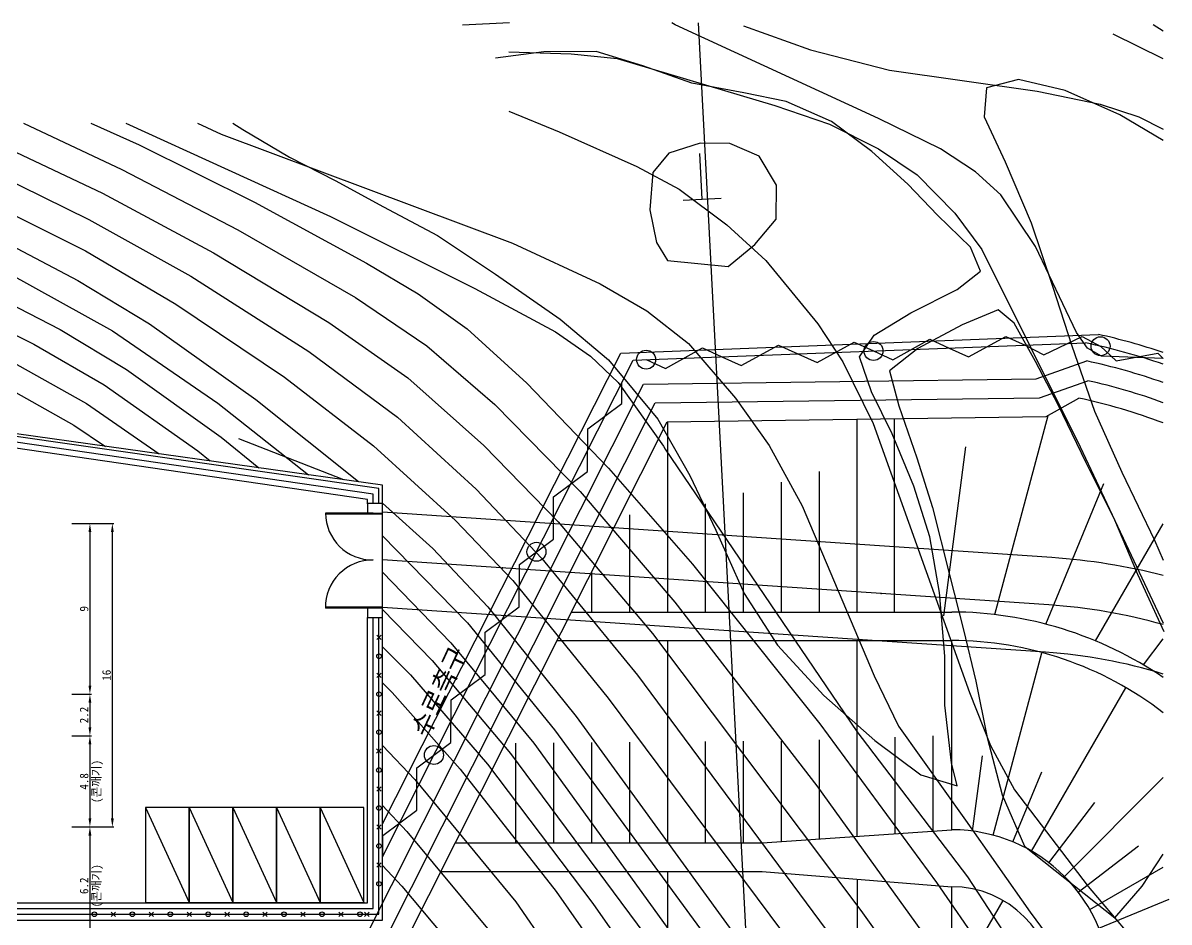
# Model space of a CAD drawing. Extents: x -149224 to -148798, y -3737 to -3590.
# Drawn here: x -148858.3 to -148797.8, y -3670.8 to -3623.4 of the extents above; entities that cross this region are included whole.
import ezdxf

# ---------------------------------------------------------------- set-up
doc = ezdxf.new("R2010")
doc.units = 0
doc.header["$MEASUREMENT"] = 0
doc.layers.get('DEFPOINTS').update_dxf_attribs({"linetype": 'CONTINUOUS'})
doc.layers.add('TZ-BASE', color=253, linetype='CONTINUOUS')
doc.layers.add('TZ-DIMS', color=1, linetype='CONTINUOUS')
doc.styles.get("Standard").update_dxf_attribs({"font": 'GulimChe.ttf'})
doc.dimstyles.new('D150', dxfattribs={"dimscale": 0.15, "dimtxt": 3, "dimasz": 3, "dimexe": 0.5, "dimexo": 0.5, "dimgap": 0.5, "dimtad": 1, "dimdec": 0, "dimzin": 1, "dimdsep": 46, "dimlunit": 6, "dimtxsty": 'Standard', "dimcen": 1, "dimclrd": 1, "dimclre": 1, "dimclrt": 3, "dimadec": 0, "dimazin": 0, "dimtfac": 1, "dimtdec": 0, "dimtix": 1, "dimtmove": 2, "dimatfit": 3, "dimfxl": 0, "dimtvp": 2, "dimlwd": -1, "dimlwe": -1, "dimarcsym": 0})

# ---------------------------------------------------------------- blocks, each defined once
blk = doc.blocks.new('*D19')
at = {"layer": 'DEFPOINTS', "color": 0, "linetype": 'ByBlock'}
for p in [(-148855.749, -3649.822, -302.872), (-148855.749, -3658.822, -302.872), (-148854.724, -3658.822)]:
    blk.add_point(p, dxfattribs=at)
at = {"layer": 'TZ-DIMS', "color": 1, "linetype": 'ByBlock'}
for p, q in [((-148855.674, -3649.822), (-148854.649, -3649.822)), ((-148854.724, -3650.272), (-148854.724, -3658.372)), ((-148855.674, -3658.822), (-148854.649, -3658.822))]:
    blk.add_line(p, q, dxfattribs=at)
for points in [[(-148854.799, -3650.272), (-148854.649, -3650.272), (-148854.724, -3649.822)], [(-148854.799, -3658.372), (-148854.649, -3658.372), (-148854.724, -3658.822)]]:
    blk.add_solid(points, dxfattribs=at)
at = {"layer": 'TZ-DIMS', "color": 3, "linetype": 'ByBlock', "insert": (-148855.029, -3654.322), "char_height": 0.45, "attachment_point": 5, "rotation": 90}
blk.add_mtext('9', dxfattribs=at)
blk = doc.blocks.new('*D20')
at = {"layer": 'DEFPOINTS', "color": 0, "linetype": 'ByBlock'}
for p in [(-148855.749, -3658.822, -302.872), (-148855.749, -3661.022, -302.872), (-148854.724, -3661.022)]:
    blk.add_point(p, dxfattribs=at)
at = {"layer": 'TZ-DIMS', "color": 1, "linetype": 'ByBlock'}
for p, q in [((-148855.674, -3658.822), (-148854.649, -3658.822)), ((-148854.724, -3659.272), (-148854.724, -3660.572)), ((-148855.674, -3661.022), (-148854.649, -3661.022))]:
    blk.add_line(p, q, dxfattribs=at)
for points in [[(-148854.799, -3659.272), (-148854.649, -3659.272), (-148854.724, -3658.822)], [(-148854.799, -3660.572), (-148854.649, -3660.572), (-148854.724, -3661.022)]]:
    blk.add_solid(points, dxfattribs=at)
at = {"layer": 'TZ-DIMS', "color": 3, "linetype": 'ByBlock', "insert": (-148855.03, -3659.922), "char_height": 0.45, "attachment_point": 5, "rotation": 90}
blk.add_mtext('2.2', dxfattribs=at)
blk = doc.blocks.new('*D21')
at = {"layer": 'DEFPOINTS', "color": 0, "linetype": 'ByBlock'}
for p in [(-148855.749, -3661.022, -302.872), (-148855.749, -3665.822, -302.872), (-148854.724, -3665.822)]:
    blk.add_point(p, dxfattribs=at)
at = {"layer": 'TZ-DIMS', "color": 1, "linetype": 'ByBlock'}
for p, q in [((-148855.674, -3661.022), (-148854.649, -3661.022)), ((-148854.724, -3661.472), (-148854.724, -3665.372)), ((-148855.674, -3665.822), (-148854.649, -3665.822))]:
    blk.add_line(p, q, dxfattribs=at)
for points in [[(-148854.799, -3661.472), (-148854.649, -3661.472), (-148854.724, -3661.022)], [(-148854.799, -3665.372), (-148854.649, -3665.372), (-148854.724, -3665.822)]]:
    blk.add_solid(points, dxfattribs=at)
at = {"layer": 'TZ-DIMS', "color": 3, "linetype": 'ByBlock', "insert": (-148855.03, -3663.422), "char_height": 0.45, "attachment_point": 5, "rotation": 90}
blk.add_mtext('4.8', dxfattribs=at)
blk = doc.blocks.new('*D22')
at = {"layer": 'DEFPOINTS', "color": 0, "linetype": 'ByBlock'}
for p in [(-148855.749, -3665.822, -302.872), (-148855.749, -3672.022, -302.872), (-148854.724, -3672.022)]:
    blk.add_point(p, dxfattribs=at)
at = {"layer": 'TZ-DIMS', "color": 1, "linetype": 'ByBlock'}
for p, q in [((-148855.674, -3665.822), (-148854.649, -3665.822)), ((-148854.724, -3666.272), (-148854.724, -3671.572)), ((-148855.674, -3672.022), (-148854.649, -3672.022))]:
    blk.add_line(p, q, dxfattribs=at)
for points in [[(-148854.799, -3666.272), (-148854.649, -3666.272), (-148854.724, -3665.822)], [(-148854.799, -3671.572), (-148854.649, -3671.572), (-148854.724, -3672.022)]]:
    blk.add_solid(points, dxfattribs=at)
at = {"layer": 'TZ-DIMS', "color": 3, "linetype": 'ByBlock', "insert": (-148855.03, -3668.922), "char_height": 0.45, "attachment_point": 5, "rotation": 90}
blk.add_mtext('6.2', dxfattribs=at)
blk = doc.blocks.new('*D18')
at = {"layer": 'DEFPOINTS', "color": 0, "linetype": 'ByBlock'}
for p in [(-148855.749, -3649.822, -302.872), (-148853.54, -3649.822), (-148855.749, -3665.822, -302.872)]:
    blk.add_point(p, dxfattribs=at)
at = {"layer": 'TZ-DIMS', "color": 1, "linetype": 'ByBlock'}
for p, q in [((-148855.674, -3649.822), (-148853.465, -3649.822)), ((-148853.54, -3665.372), (-148853.54, -3650.272)), ((-148855.674, -3665.822), (-148853.465, -3665.822))]:
    blk.add_line(p, q, dxfattribs=at)
for points in [[(-148853.615, -3650.272), (-148853.465, -3650.272), (-148853.54, -3649.822)], [(-148853.615, -3665.372), (-148853.465, -3665.372), (-148853.54, -3665.822)]]:
    blk.add_solid(points, dxfattribs=at)
at = {"layer": 'TZ-DIMS', "color": 3, "linetype": 'ByBlock', "insert": (-148853.846, -3657.822), "char_height": 0.45, "attachment_point": 5, "rotation": 90}
blk.add_mtext('16', dxfattribs=at)

msp = doc.modelspace()

# ---------------------------------------------------------------- linework, layer by layer
at = {"layer": 'TZ-BASE'}
for p, q in [((-148832.59, -3623.439, 101.306), (-148835.084, -3623.553, 101.306)), ((-148823.868, -3623.535, 100), (-148824.035, -3623.439, 100)), ((-148813.146, -3628.47, 100), (-148823.868, -3623.535, 100)), ((-148818.563, -3701.439), (-148822.637, -3623.439)), ((-148820.251, -3623.593, 99), (-148816.718, -3624.853, 99)), ((-148798.662, -3623.526, 98), (-148798.122, -3623.86, 98)), ((-148798.122, -3625.332, 94.871), (-148800.763, -3624.038, 94.871)), ((-148830.783, -3624.957, 101.872), (-148833.334, -3625.296, 101.872)), ((-148832.635, -3624.955, 101), (-148829.349, -3625.062, 101)), ((-148828.027, -3624.94, 101.872), (-148830.783, -3624.957, 101.872)), ((-148829.349, -3625.062, 101), (-148826.922, -3625.319, 101)), ((-148825.566, -3625.693, 101.872), (-148828.027, -3624.94, 101.872)), ((-148816.718, -3624.853, 99), (-148812.565, -3625.926, 99)), ((-148826.922, -3625.319, 101), (-148818.61, -3627.793, 101)), ((-148822.975, -3626.619, 101.872), (-148825.566, -3625.693, 101.872)), ((-148812.565, -3625.926, 99), (-148804.777, -3627.035, 99)), ((-148820.246, -3627.13, 101.872), (-148822.975, -3626.619, 101.872)), ((-148807.447, -3626.865, 100.249), (-148807.564, -3628.392, 100.249)), ((-148805.761, -3626.418, 100.249), (-148807.447, -3626.865, 100.249)), ((-148803.298, -3627.002, 100.249), (-148805.761, -3626.418, 100.249)), ((-148818.007, -3627.578, 101.872), (-148820.246, -3627.13, 101.872)), ((-148815.625, -3628.632, 101.872), (-148818.007, -3627.578, 101.872)), ((-148804.777, -3627.035, 99), (-148801.443, -3627.717, 99)), ((-148800.41, -3628.289, 100.249), (-148803.298, -3627.002, 100.249)), ((-148832.635, -3628.096, 102), (-148829.986, -3629.175, 102)), ((-148818.61, -3627.793, 101), (-148815.717, -3628.771, 101)), ((-148801.443, -3627.717, 99), (-148799.414, -3628.39, 99)), ((-148865.152, -3628.716, 108), (-148854.774, -3633.798, 108)), ((-148861.883, -3628.716, 107), (-148854.069, -3632.409, 107)), ((-148858.227, -3628.716, 106), (-148853.047, -3631.171, 106)), ((-148854.675, -3628.716, 105), (-148852.124, -3629.871, 105)), ((-148852.833, -3628.716, 104), (-148842.046, -3633.644, 104)), ((-148849.055, -3628.716, 103), (-148847.802, -3629.296, 103)), ((-148847.191, -3628.716, 101.872), (-148846.657, -3629.064, 101.872)), ((-148815.717, -3628.771, 101), (-148813.137, -3630.079, 101)), ((-148813.498, -3630.211, 101.872), (-148815.625, -3628.632, 101.872)), ((-148809.865, -3630.082, 100), (-148813.146, -3628.47, 100)), ((-148807.564, -3628.392, 100.249), (-148806.466, -3630.767, 100.249)), ((-148798.122, -3629.63, 100.249), (-148800.41, -3628.289, 100.249)), ((-148799.414, -3628.39, 99), (-148798.122, -3629.036, 99)), ((-148847.802, -3629.296, 103), (-148832.448, -3635.045, 103)), ((-148846.657, -3629.064, 101.872), (-148844.206, -3630.515, 101.872)), ((-148829.986, -3629.175, 102), (-148825.877, -3631.011, 102)), ((-148852.124, -3629.871, 105), (-148846.038, -3632.89, 105)), ((-148822.549, -3629.776, 102.457), (-148824.199, -3630.299, 102.457)), ((-148820.984, -3629.799, 102.457), (-148822.549, -3629.776, 102.457)), ((-148819.427, -3630.464, 102.457), (-148820.984, -3629.799, 102.457)), ((-148844.206, -3630.515, 101.872), (-148841.79, -3631.74, 101.872)), ((-148824.199, -3630.299, 102.457), (-148825.045, -3631.325, 102.457)), ((-148822.441, -3632.722, 101.796), (-148822.566, -3630.325, 101.796)), ((-148818.524, -3631.987, 102.457), (-148819.427, -3630.464, 102.457)), ((-148811.598, -3631.938, 101.872), (-148813.498, -3630.211, 101.872)), ((-148813.137, -3630.079, 101), (-148811.097, -3631.45, 101)), ((-148808.028, -3631.285, 100), (-148809.865, -3630.082, 100)), ((-148853.047, -3631.171, 106), (-148846.925, -3634.348, 106)), ((-148825.877, -3631.011, 102), (-148823.65, -3632.196, 102)), ((-148806.466, -3630.767, 100.249), (-148805.098, -3633.976, 100.249)), ((-148841.79, -3631.74, 101.872), (-148839.244, -3633.136, 101.872)), ((-148825.045, -3631.325, 102.457), (-148825.206, -3633.285, 102.457)), ((-148811.097, -3631.45, 101), (-148809.112, -3633.475, 101)), ((-148806.683, -3632.495, 100), (-148808.028, -3631.285, 100)), ((-148854.069, -3632.409, 107), (-148848.2, -3635.556, 107)), ((-148823.65, -3632.196, 102), (-148821.14, -3634.076, 102)), ((-148818.532, -3633.78, 102.457), (-148818.524, -3631.987, 102.457)), ((-148810.036, -3633.564, 101.872), (-148811.598, -3631.938, 101.872)), ((-148846.038, -3632.89, 105), (-148840.132, -3636.101, 105)), ((-148823.44, -3632.774, 101.796), (-148821.443, -3632.67, 101.796)), ((-148804.866, -3635.221, 100), (-148806.683, -3632.495, 100)), ((-148859.668, -3633.106, 109), (-148854.962, -3635.455, 109)), ((-148839.244, -3633.136, 101.872), (-148836.397, -3634.649, 101.872)), ((-148825.206, -3633.285, 102.457), (-148824.853, -3635.007, 102.457)), ((-148808.287, -3635.25, 101.872), (-148810.036, -3633.564, 101.872)), ((-148809.112, -3633.475, 101), (-148807.685, -3635.387, 101)), ((-148854.774, -3633.798, 108), (-148849.404, -3636.785, 108)), ((-148842.046, -3633.644, 104), (-148834.433, -3637.441, 104)), ((-148821.14, -3634.076, 102), (-148819.087, -3635.955, 102)), ((-148819.665, -3635.122, 102.457), (-148818.532, -3633.78, 102.457)), ((-148805.098, -3633.976, 100.249), (-148803.959, -3637.314, 100.249)), ((-148846.925, -3634.348, 106), (-148840.719, -3637.92, 106)), ((-148836.397, -3634.649, 101.872), (-148833.332, -3636.675, 101.872)), ((-148859.231, -3634.976, 110), (-148855.355, -3637.01, 110)), ((-148832.448, -3635.045, 103), (-148827.813, -3637.195, 103)), ((-148824.853, -3635.007, 102.457), (-148824.263, -3635.959, 102.457)), ((-148821.059, -3636.271, 102.457), (-148819.665, -3635.122, 102.457)), ((-148807.759, -3636.523, 101.872), (-148808.287, -3635.25, 101.872)), ((-148807.685, -3635.387, 101), (-148802.497, -3645.781, 101)), ((-148802.705, -3639.761, 100), (-148804.866, -3635.221, 100)), ((-148854.962, -3635.455, 109), (-148850.189, -3638.258, 109)), ((-148848.2, -3635.556, 107), (-148842.134, -3639.222, 107)), ((-148824.263, -3635.959, 102.457), (-148821.059, -3636.271, 102.457)), ((-148819.087, -3635.955, 102), (-148816.344, -3639.307, 102)), ((-148859.06, -3636.616, 111), (-148853.533, -3639.675, 111)), ((-148840.132, -3636.101, 105), (-148837.417, -3637.716, 105)), ((-148809, -3637.486, 101.872), (-148807.759, -3636.523, 101.872)), ((-148855.355, -3637.01, 110), (-148851.585, -3639.298, 110)), ((-148849.404, -3636.785, 108), (-148843.185, -3640.751, 108)), ((-148833.332, -3636.675, 101.872), (-148829.933, -3639.047, 101.872)), ((-148827.813, -3637.195, 103), (-148825.365, -3638.617, 103)), ((-148860.695, -3637.341, 112), (-148856.293, -3639.604, 112)), ((-148837.417, -3637.716, 105), (-148834.832, -3639.557, 105)), ((-148834.433, -3637.441, 104), (-148830.167, -3639.722, 104)), ((-148811.434, -3638.714, 101.872), (-148809, -3637.486, 101.872)), ((-148803.959, -3637.314, 100.249), (-148802.948, -3640.462, 100.249)), ((-148861.976, -3638.267, 113), (-148857.687, -3640.365, 113)), ((-148850.189, -3638.258, 109), (-148844.463, -3642.12, 109)), ((-148840.719, -3637.92, 106), (-148836.951, -3640.463, 106)), ((-148829.933, -3639.047, 101.872), (-148827.378, -3641.198, 101.872)), ((-148825.365, -3638.617, 103), (-148823.153, -3640.329, 103)), ((-148813.376, -3639.894, 101.872), (-148811.434, -3638.714, 101.872)), ((-148806.827, -3638.556, 102.136), (-148808.726, -3639.358, 102.136)), ((-148805.988, -3639.266, 102.136), (-148806.827, -3638.556, 102.136)), ((-148856.293, -3639.604, 112), (-148852.803, -3641.703, 112)), ((-148853.533, -3639.675, 111), (-148847.975, -3643.49, 111)), ((-148851.585, -3639.298, 110), (-148845.97, -3643.284, 110)), ((-148842.134, -3639.222, 107), (-148837.959, -3642.154, 107)), ((-148834.832, -3639.557, 105), (-148831.692, -3642.42, 105)), ((-148816.344, -3639.307, 102), (-148815.023, -3641.309, 102)), ((-148808.726, -3639.358, 102.136), (-148811.065, -3640.608, 102.136)), ((-148804.866, -3641.283, 102.136), (-148805.988, -3639.266, 102.136)), ((-148830.167, -3639.722, 104), (-148828.32, -3641.003, 104)), ((-148826.735, -3640.854), (-148801.544, -3639.857)), ((-148826.735, -3640.854), (-148801.544, -3639.857)), ((-148816.383, -3641.344), (-148814.422, -3640.268)), ((-148814.422, -3640.268), (-148813.404, -3640.73)), ((-148814.148, -3641.034, 101.872), (-148813.376, -3639.894, 101.872)), ((-148812.386, -3641.191), (-148810.425, -3640.116)), ((-148810.425, -3640.116), (-148809.407, -3640.577)), ((-148808.389, -3641.039), (-148806.428, -3639.963)), ((-148806.428, -3639.963), (-148805.41, -3640.425)), ((-148804.418, -3640.94), (-148802.403, -3639.97)), ((-148802.112, -3640.583, 100), (-148802.705, -3639.761, 100)), ((-148802.403, -3639.97), (-148801.41, -3640.486)), ((-148857.687, -3640.365, 113), (-148853.978, -3642.518, 113)), ((-148843.185, -3640.751, 108), (-148838.508, -3644.215, 108)), ((-148839.288, -3665.65), (-148826.735, -3640.854)), ((-148839.288, -3665.65), (-148826.735, -3640.854)), ((-148836.951, -3640.463, 106), (-148833.378, -3643.558, 106)), ((-148826.08, -3641.213), (-148802.223, -3640.303)), ((-148824.377, -3641.648), (-148822.417, -3640.573)), ((-148823.153, -3640.329, 103), (-148820.68, -3643.223, 103)), ((-148822.417, -3640.573), (-148821.398, -3641.034)), ((-148820.38, -3641.496), (-148818.42, -3640.42)), ((-148818.42, -3640.42), (-148817.401, -3640.882)), ((-148817.401, -3640.882), (-148816.383, -3641.344)), ((-148813.404, -3640.73), (-148812.386, -3641.191)), ((-148811.065, -3640.608, 102.136), (-148812.554, -3641.774, 102.136)), ((-148809.407, -3640.577), (-148808.389, -3641.039)), ((-148805.41, -3640.425), (-148804.418, -3640.94)), ((-148802.948, -3640.462, 100.249), (-148801.752, -3643.895, 100.249)), ((-148801.389, -3641.002, 100), (-148802.112, -3640.583, 100)), ((-148801.431, -3640.479), (-148800.615, -3641.242)), ((-148800.615, -3641.242), (-148798.413, -3640.852)), ((-148798.413, -3640.852), (-148798.122, -3641.124)), ((-148859.017, -3641.189, 114), (-148854.912, -3643.502, 114)), ((-148839.288, -3667.391), (-148826.08, -3641.213)), ((-148828.32, -3641.003, 104), (-148826.861, -3642.398, 104)), ((-148827.378, -3641.198, 101.872), (-148824.782, -3644.331, 101.872)), ((-148825.395, -3641.187), (-148824.377, -3641.648)), ((-148821.398, -3641.034), (-148820.38, -3641.496)), ((-148815.023, -3641.309, 102), (-148813.42, -3644.558, 102)), ((-148813.514, -3642.892, 101.872), (-148814.148, -3641.034, 101.872)), ((-148803.673, -3643.565, 102.136), (-148804.866, -3641.283, 102.136)), ((-148804.832, -3642.195), (-148802.156, -3641.258)), ((-148798.122, -3641.136, 100), (-148801.389, -3641.002, 100)), ((-148852.803, -3641.703, 112), (-148847.796, -3645.278, 112)), ((-148812.554, -3641.774, 102.136), (-148812.071, -3643.63, 102.136)), ((-148859.611, -3642.371, 115), (-148855.576, -3644.636, 115)), ((-148853.978, -3642.518, 113), (-148849.04, -3646, 113)), ((-148844.463, -3642.12, 109), (-148839.767, -3645.724, 109)), ((-148840.91, -3673.04), (-148825.531, -3642.476)), ((-148837.959, -3642.154, 107), (-148833.95, -3645.71, 107)), ((-148831.692, -3642.42, 105), (-148827.373, -3646.91, 105)), ((-148826.861, -3642.398, 104), (-148824.486, -3645.741, 104)), ((-148826.678, -3643.503), (-148826.675, -3642.385)), ((-148825.531, -3642.476), (-148804.832, -3642.195)), ((-148804.656, -3643.193), (-148802.094, -3642.296)), ((-148845.97, -3643.284, 110), (-148840.553, -3647.607, 110)), ((-148824.91, -3643.467), (-148804.656, -3643.193)), ((-148820.68, -3643.223, 103), (-148818.913, -3645.716, 103)), ((-148812.414, -3645.098, 101.872), (-148813.514, -3642.892, 101.872)), ((-148804.29, -3644.188), (-148802.579, -3643.213)), ((-148854.912, -3643.502, 114), (-148851.08, -3646.154, 114)), ((-148847.975, -3643.49, 111), (-148843.199, -3647.256, 111)), ((-148840.293, -3674.04), (-148824.91, -3643.467)), ((-148833.378, -3643.558, 106), (-148828.877, -3648.146, 106)), ((-148827.573, -3644.172), (-148826.678, -3643.503)), ((-148812.071, -3643.63, 102.136), (-148811.112, -3646.362, 102.136)), ((-148802.19, -3646.625, 102.136), (-148803.673, -3643.565, 102.136)), ((-148801.752, -3643.895, 100.249), (-148800.309, -3647.125, 100.249)), ((-148839.328, -3674.346), (-148824.29, -3644.459)), ((-148838.508, -3644.215, 108), (-148834.36, -3648.022, 108)), ((-148828.47, -3644.84), (-148827.573, -3644.172)), ((-148824.782, -3644.331, 101.872), (-148823.09, -3647.3, 101.872)), ((-148824.29, -3644.459), (-148804.29, -3644.188)), ((-148824.275, -3644.459), (-148824.274, -3654.491)), ((-148814.275, -3644.323), (-148814.274, -3654.49)), ((-148812.291, -3654.495), (-148812.291, -3644.296)), ((-148806.999, -3654.627), (-148804.187, -3644.129)), ((-148855.576, -3644.636, 115), (-148853.898, -3645.76, 115)), ((-148828.478, -3647.076), (-148828.47, -3644.84)), ((-148813.42, -3644.558, 102), (-148808.347, -3658.735, 102)), ((-148811.284, -3647.851, 101.872), (-148812.414, -3645.098, 101.872)), ((-148847.796, -3645.278, 112), (-148845.81, -3646.891, 112)), ((-148841.328, -3647.517, 84.603), (-148846.867, -3645.368, 91.576)), ((-148833.95, -3645.71, 107), (-148830.028, -3649.738, 107)), ((-148818.913, -3645.716, 103), (-148817.159, -3648.902, 103)), ((-148849.04, -3646, 113), (-148848.39, -3646.53, 113)), ((-148839.767, -3645.724, 109), (-148835.439, -3649.673, 109)), ((-148824.486, -3645.741, 104), (-148824.391, -3645.909, 104)), ((-148824.391, -3645.909, 104), (-148814.277, -3660.788, 104)), ((-148809.7, -3654.7), (-148808.526, -3645.776)), ((-148802.497, -3645.781, 101), (-148798.122, -3655.077, 101)), ((-148827.373, -3646.91, 105), (-148822.943, -3651.977, 105)), ((-148814.274, -3646.506), (-148814.274, -3654.49)), ((-148811.112, -3646.362, 102.136), (-148810.301, -3648.978, 102.136)), ((-148800.686, -3649.648, 102.136), (-148802.19, -3646.625, 102.136)), ((-148829.375, -3647.744), (-148828.478, -3647.076)), ((-148823.09, -3647.3, 101.872), (-148821.716, -3650.169, 101.872)), ((-148816.274, -3647.076), (-148816.274, -3654.49)), ((-148800.309, -3647.125, 100.249), (-148798.588, -3650.698, 100.249)), ((-148834.36, -3648.022, 108), (-148830.89, -3651.663, 108)), ((-148830.272, -3648.411), (-148829.375, -3647.744)), ((-148818.274, -3647.646), (-148818.274, -3654.491)), ((-148810.437, -3650.524, 101.872), (-148811.284, -3647.851, 101.872)), ((-148804.32, -3655.132), (-148801.252, -3647.725)), ((-148830.28, -3650.647), (-148830.272, -3648.411)), ((-148828.877, -3648.146, 106), (-148823.874, -3653.973, 106)), ((-148820.274, -3648.216), (-148820.274, -3654.491)), ((-148839.288, -3648.752, 110), (-148836.644, -3651.145, 110)), ((-148803.994, -3651.623), (-148839.288, -3649.234)), ((-148822.274, -3648.786), (-148822.274, -3654.491)), ((-148817.159, -3648.902, 103), (-148813.371, -3657.862, 103)), ((-148810.301, -3648.978, 102.136), (-148809.391, -3652.539, 102.136)), ((-148835.439, -3649.673, 109), (-148832.429, -3652.826, 109)), ((-148830.028, -3649.738, 107), (-148825.065, -3655.623, 107)), ((-148826.274, -3649.369), (-148826.274, -3654.491)), ((-148801.69, -3656.015), (-148798.122, -3649.834)), ((-148799.464, -3652.516, 102.136), (-148800.686, -3649.648, 102.136)), ((-148839.291, -3650.473, 111), (-148834.811, -3655.069, 111)), ((-148821.716, -3650.169, 101.872), (-148820.218, -3653.512, 101.872)), ((-148809.932, -3653.456, 101.872), (-148810.437, -3650.524, 101.872)), ((-148836.644, -3651.145, 110), (-148833.736, -3654.211, 110)), ((-148831.177, -3651.315), (-148830.28, -3650.647)), ((-148798.588, -3650.698, 100.249), (-148798.122, -3651.757, 100.249)), ((-148804.163, -3654.118), (-148839.291, -3651.739)), ((-148832.074, -3651.982), (-148831.177, -3651.315)), ((-148830.89, -3651.663, 108), (-148825.847, -3657.814, 108)), ((-148832.082, -3654.219), (-148832.074, -3651.982)), ((-148822.943, -3651.977, 105), (-148816.236, -3660.382, 105)), ((-148839.291, -3652.389, 112), (-148835.685, -3656.123, 112)), ((-148832.429, -3652.826, 109), (-148827.392, -3659.035, 109)), ((-148828.274, -3652.378), (-148828.274, -3654.491)), ((-148809.391, -3652.539, 102.136), (-148808.66, -3655.437, 102.136)), ((-148798.074, -3655.536, 102.136), (-148799.464, -3652.516, 102.136)), ((-148820.218, -3653.512, 101.872), (-148818.466, -3656.237, 101.872)), ((-148809.642, -3656.819, 101.872), (-148809.932, -3653.456, 101.872)), ((-148823.874, -3653.973, 106), (-148816.39, -3663.649, 106)), ((-148804.332, -3656.612), (-148839.288, -3654.245)), ((-148839.288, -3654.366, 113), (-148836.677, -3657.041, 113)), ((-148833.736, -3654.211, 110), (-148829.08, -3660.007, 110)), ((-148832.979, -3654.886), (-148832.082, -3654.219)), ((-148829.338, -3654.491), (-148809.274, -3654.49)), ((-148834.811, -3655.069, 111), (-148830.22, -3660.701, 111)), ((-148833.875, -3655.554), (-148832.979, -3654.886)), ((-148839.359, -3655.707, -302.681), (-148839.591, -3655.938, -302.681)), ((-148839.591, -3655.707, -302.681), (-148839.359, -3655.938, -302.681)), ((-148833.883, -3657.79), (-148833.875, -3655.554)), ((-148830.092, -3655.991), (-148809.274, -3655.99)), ((-148825.065, -3655.623, 107), (-148814.068, -3670.23, 107)), ((-148824.274, -3655.991), (-148824.274, -3666.661)), ((-148814.274, -3655.99), (-148814.274, -3666.315)), ((-148809.273, -3665.971), (-148809.274, -3655.99)), ((-148808.66, -3655.437, 102.136), (-148808.001, -3658.127, 102.136)), ((-148799.172, -3657.279), (-148798.122, -3655.91)), ((-148839.288, -3656.32, 114), (-148837.813, -3657.804, 114)), ((-148835.685, -3656.123, 112), (-148831.314, -3661.412, 112)), ((-148818.466, -3656.237, 101.872), (-148816.014, -3658.897, 101.872)), ((-148836.677, -3657.041, 113), (-148832.544, -3661.951, 113)), ((-148809.642, -3659.405, 101.872), (-148809.642, -3656.819, 101.872)), ((-148807.099, -3666.257), (-148804.526, -3656.65)), ((-148839.359, -3657.707, -302.681), (-148839.591, -3657.938, -302.681)), ((-148839.591, -3657.707, -302.681), (-148839.359, -3657.938, -302.681)), ((-148837.813, -3657.804, 114), (-148833.767, -3662.508, 114)), ((-148834.78, -3658.457), (-148833.883, -3657.79)), ((-148839.288, -3658.228, 115), (-148838.782, -3658.735, 115)), ((-148825.847, -3657.814, 108), (-148807.61, -3682.409, 108)), ((-148813.371, -3657.862, 103), (-148812.077, -3660.516, 103)), ((-148808.001, -3658.127, 102.136), (-148807.403, -3661.098, 102.136)), ((-148838.782, -3658.735, 115), (-148835.199, -3662.775, 115)), ((-148835.677, -3659.125), (-148834.78, -3658.457)), ((-148816.014, -3658.897, 101.872), (-148813.331, -3661.257, 101.872)), ((-148808.347, -3658.735, 102), (-148807.238, -3661.528, 102)), ((-148805.073, -3667.096), (-148800.101, -3658.482)), ((-148835.685, -3661.361), (-148835.677, -3659.125)), ((-148827.392, -3659.035, 109), (-148806.219, -3687.42, 109)), ((-148809.291, -3662.449, 101.872), (-148809.642, -3659.405, 101.872)), ((-148839.363, -3659.707, -302.872), (-148839.594, -3659.938, -302.872)), ((-148839.594, -3659.707, -302.872), (-148839.363, -3659.938, -302.872)), ((-148829.08, -3660.007, 110), (-148818.758, -3674.213, 110)), ((-148830.22, -3660.701, 111), (-148810.604, -3687.464, 111)), ((-148816.236, -3660.382, 105), (-148810.087, -3668.751, 105)), ((-148814.277, -3660.788, 104), (-148808.454, -3668.447, 104)), ((-148812.077, -3660.516, 103), (-148808.561, -3665.46, 103)), ((-148836.582, -3662.029), (-148835.685, -3661.361)), ((-148832.274, -3661.399), (-148832.274, -3666.661)), ((-148831.314, -3661.412, 112), (-148817.945, -3679.868, 112)), ((-148830.274, -3661.384), (-148830.274, -3666.661)), ((-148828.274, -3661.368), (-148828.274, -3666.661)), ((-148826.274, -3661.353), (-148826.274, -3666.661)), ((-148822.274, -3661.322), (-148822.274, -3666.661)), ((-148820.274, -3661.306), (-148820.274, -3666.661)), ((-148818.274, -3661.291), (-148818.274, -3666.592)), ((-148816.274, -3661.222), (-148816.274, -3666.453)), ((-148814.274, -3661.153), (-148814.274, -3666.315)), ((-148813.331, -3661.257, 101.872), (-148810.904, -3663.067, 101.872)), ((-148812.274, -3661.084), (-148812.274, -3666.177)), ((-148810.274, -3661.014), (-148810.274, -3666.039)), ((-148807.403, -3661.098, 102.136), (-148806.617, -3664.13, 102.136)), ((-148839.373, -3661.707, -302.872), (-148839.604, -3661.938, -302.872)), ((-148839.604, -3661.707, -302.872), (-148839.373, -3661.938, -302.872)), ((-148839.288, -3661.528, 116), (-148837.585, -3663.323, 116)), ((-148837.479, -3662.696), (-148836.582, -3662.029)), ((-148832.544, -3661.951, 113), (-148825.467, -3671.485, 113)), ((-148807.238, -3661.528, 102), (-148805.963, -3663.866, 102)), ((-148833.767, -3662.508, 114), (-148828.205, -3669.848, 114)), ((-148808.988, -3663.661, 101.872), (-148809.291, -3662.449, 101.872)), ((-148808.177, -3666.042), (-148807.655, -3662.077)), ((-148837.487, -3664.932), (-148837.479, -3662.696)), ((-148835.199, -3662.775, 115), (-148830.133, -3669.215, 115)), ((-148810.904, -3663.067, 101.872), (-148808.988, -3663.661, 101.872)), ((-148806.059, -3666.61), (-148804.528, -3662.914)), ((-148803.334, -3668.431), (-148798.122, -3663.218)), ((-148839.369, -3663.707, -302.872), (-148839.601, -3663.938, -302.872)), ((-148839.601, -3663.707, -302.872), (-148839.369, -3663.938, -302.872)), ((-148837.585, -3663.323, 116), (-148832.271, -3669.775, 116)), ((-148816.39, -3663.649, 106), (-148807.013, -3676.643, 106)), ((-148806.617, -3664.13, 102.136), (-148805.449, -3666.826, 102.136)), ((-148805.963, -3663.866, 102), (-148802.088, -3668.962, 102)), ((-148839.288, -3664.69, 117), (-148838.007, -3666.062, 117)), ((-148838.384, -3665.6), (-148837.487, -3664.932)), ((-148804.16, -3667.706), (-148801.725, -3664.533)), ((-148839.281, -3666.267), (-148838.384, -3665.6)), ((-148808.561, -3665.46, 103), (-148805.137, -3670.307, 103)), ((-148839.369, -3665.707, -302.872), (-148839.601, -3665.938, -302.872)), ((-148839.601, -3665.707, -302.872), (-148839.369, -3665.938, -302.872)), ((-148839.289, -3668.503), (-148839.281, -3666.267)), ((-148838.007, -3666.062, 117), (-148833.752, -3671.166, 117)), ((-148819.273, -3666.661), (-148809.273, -3665.969)), ((-148835.461, -3666.661), (-148819.273, -3666.661)), ((-148805.449, -3666.826, 102.136), (-148800.674, -3670.614, 102.136)), ((-148802.609, -3669.257), (-148799.436, -3666.822)), ((-148799.233, -3668.937, 102.136), (-148798.122, -3667.253, 102.136)), ((-148839.366, -3667.707, -302.872), (-148839.597, -3667.938, -302.872)), ((-148839.597, -3667.707, -302.872), (-148839.366, -3667.938, -302.872)), ((-148839.288, -3667.855, 118), (-148838.273, -3668.947, 118)), ((-148801.999, -3670.17), (-148798.122, -3667.932)), ((-148836.216, -3668.161), (-148819.273, -3668.161)), ((-148824.273, -3668.161), (-148824.273, -3674.377)), ((-148819.273, -3668.161), (-148809.273, -3668.971)), ((-148814.273, -3668.566), (-148814.273, -3674.377)), ((-148808.454, -3668.447, 104), (-148798.329, -3683.845, 104)), ((-148838.273, -3668.947, 118), (-148835.204, -3672.592, 118)), ((-148830.133, -3669.215, 115), (-148824.873, -3676.781, 115)), ((-148810.087, -3668.751, 105), (-148803.932, -3677.649, 105)), ((-148809.273, -3674.371), (-148809.273, -3668.971)), ((-148802.088, -3668.962, 102), (-148798.122, -3673.61, 102)), ((-148800.674, -3670.614, 102.136), (-148799.233, -3668.937, 102.136)), ((-148832.271, -3669.775, 116), (-148827.755, -3676.233, 116)), ((-148828.205, -3669.848, 114), (-148823.4, -3676.689, 114)), ((-148809.273, -3674.371), (-148806.573, -3669.694)), ((-148801.513, -3671.156), (-148797.817, -3669.625)), ((-148853.371, -3670.307, -302.681), (-148853.603, -3670.538, -302.681)), ((-148853.603, -3670.307, -302.681), (-148853.371, -3670.538, -302.681)), ((-148851.371, -3670.307, -302.681), (-148851.603, -3670.538, -302.681)), ((-148851.603, -3670.307, -302.681), (-148851.371, -3670.538, -302.681)), ((-148849.371, -3670.307, -302.681), (-148849.602, -3670.538, -302.681)), ((-148849.602, -3670.307, -302.681), (-148849.371, -3670.538, -302.681)), ((-148847.371, -3670.307, -302.681), (-148847.602, -3670.538, -302.681)), ((-148847.602, -3670.307, -302.681), (-148847.371, -3670.538, -302.681)), ((-148845.371, -3670.307, -302.681), (-148845.602, -3670.538, -302.681)), ((-148845.602, -3670.307, -302.681), (-148845.371, -3670.538, -302.681)), ((-148843.371, -3670.307, -302.681), (-148843.602, -3670.538, -302.681)), ((-148843.602, -3670.307, -302.681), (-148843.371, -3670.538, -302.681)), ((-148841.371, -3670.307, -302.681), (-148841.602, -3670.538, -302.681)), ((-148841.602, -3670.307, -302.681), (-148841.371, -3670.538, -302.681)), ((-148840.006, -3670.307, -302.872), (-148840.237, -3670.538, -302.872)), ((-148840.237, -3670.307, -302.872), (-148840.006, -3670.538, -302.872)), ((-148814.068, -3670.23, 107), (-148804.988, -3682.84, 107)), ((-148805.137, -3670.307, 103), (-148798.122, -3679.775, 103))]:
    msp.add_line(p, q, dxfattribs=at)
at = {"layer": 'TZ-BASE', "linetype": 'ByBlock'}
for p, q in [((-148839.488, -3647.972, -302.872), (-148860.888, -3644.914, -302.872)), ((-148839.291, -3647.802, -302.872), (-148860.882, -3644.784, -302.872)), ((-148839.291, -3647.802, -302.872), (-148860.882, -3644.784, -302.872)), ((-148839.788, -3648.273, -302.872), (-148860.882, -3645.214, -302.872)), ((-148840.088, -3648.568, -302.872), (-148860.882, -3645.522, -302.872)), ((-148839.488, -3648.784, -302.872), (-148839.488, -3647.972, -302.872)), ((-148839.288, -3670.732, -302.872), (-148839.291, -3647.802, -302.872)), ((-148839.288, -3670.732, -302.872), (-148839.291, -3647.802, -302.872)), ((-148840.088, -3648.796, -302.872), (-148840.088, -3648.568, -302.872)), ((-148839.788, -3648.784, -302.872), (-148839.788, -3648.273, -302.872)), ((-148839.788, -3649.279, -166.872), (-148842.308, -3649.279, -166.872)), ((-148839.291, -3649.329, -166.872), (-148842.308, -3649.329, -166.872)), ((-148839.288, -3648.779, -302.872), (-148840.088, -3648.779, -302.872)), ((-148840.088, -3648.779, -302.872), (-148840.088, -3649.279, -302.872)), ((-148840.088, -3649.279, -302.872), (-148839.288, -3649.279, -302.872)), ((-148839.288, -3649.279, -302.872), (-148839.288, -3648.779, -302.872)), ((-148839.288, -3654.229, -166.872), (-148842.308, -3654.229, -166.872)), ((-148839.788, -3654.279, -166.872), (-148842.308, -3654.279, -166.872)), ((-148839.288, -3654.279, -302.872), (-148840.088, -3654.279, -302.872)), ((-148840.088, -3654.279, -302.872), (-148840.088, -3654.779, -302.872)), ((-148840.088, -3654.779, -302.872), (-148839.288, -3654.779, -302.872)), ((-148840.088, -3669.822, -302.872), (-148840.088, -3654.779, -302.872)), ((-148839.788, -3670.122, -302.872), (-148839.788, -3654.779, -302.872)), ((-148839.488, -3670.422, -302.872), (-148839.488, -3654.779, -302.872)), ((-148839.288, -3654.779, -302.872), (-148839.288, -3654.279, -302.872)), ((-148906.988, -3669.822, -302.872), (-148840.088, -3669.822, -302.872)), ((-148907.588, -3670.422, -302.872), (-148839.488, -3670.422, -302.872)), ((-148907.288, -3670.122, -302.872), (-148839.788, -3670.122, -302.872)), ((-148907.788, -3670.732, -302.872), (-148839.288, -3670.732, -302.872)), ((-148907.788, -3670.732, -302.872), (-148839.288, -3670.732, -302.872))]:
    msp.add_line(p, q, dxfattribs=at)
at = {"layer": 'TZ-BASE', "ltscale": 10}
for p, q in [((-148851.788, -3664.802, -302.872), (-148851.788, -3669.802, -302.872)), ((-148849.488, -3664.802, -302.872), (-148851.788, -3664.802, -302.872)), ((-148851.788, -3664.802, -302.872), (-148849.488, -3669.802, -302.872)), ((-148849.488, -3669.802, -302.872), (-148849.488, -3664.802, -302.872)), ((-148849.488, -3664.802, -302.872), (-148849.488, -3669.802, -302.872)), ((-148847.188, -3664.802, -302.872), (-148849.488, -3664.802, -302.872)), ((-148849.488, -3664.802, -302.872), (-148847.188, -3669.802, -302.872)), ((-148847.188, -3669.802, -302.872), (-148847.188, -3664.802, -302.872)), ((-148847.188, -3664.802, -302.872), (-148847.188, -3669.802, -302.872)), ((-148844.888, -3664.802, -302.872), (-148847.188, -3664.802, -302.872)), ((-148847.188, -3664.802, -302.872), (-148844.888, -3669.802, -302.872)), ((-148844.888, -3669.802, -302.872), (-148844.888, -3664.802, -302.872)), ((-148844.888, -3664.802, -302.872), (-148844.888, -3669.802, -302.872)), ((-148842.588, -3664.802, -302.872), (-148844.888, -3664.802, -302.872)), ((-148844.888, -3664.802, -302.872), (-148842.588, -3669.802, -302.872)), ((-148842.588, -3669.802, -302.872), (-148842.588, -3664.802, -302.872)), ((-148842.588, -3664.802, -302.872), (-148842.588, -3669.802, -302.872)), ((-148840.288, -3664.802, -302.872), (-148842.588, -3664.802, -302.872)), ((-148842.588, -3664.802, -302.872), (-148840.288, -3669.802, -302.872)), ((-148840.288, -3669.802, -302.872), (-148840.288, -3664.802, -302.872)), ((-148851.788, -3669.802, -302.872), (-148849.488, -3669.802, -302.872)), ((-148849.488, -3669.802, -302.872), (-148847.188, -3669.802, -302.872)), ((-148847.188, -3669.802, -302.872), (-148844.888, -3669.802, -302.872)), ((-148844.888, -3669.802, -302.872), (-148842.588, -3669.802, -302.872)), ((-148842.588, -3669.802, -302.872), (-148840.288, -3669.802, -302.872))]:
    msp.add_line(p, q, dxfattribs=at)
at = {"layer": 'TZ-BASE'}
for centre, radius in [((-148813.404, -3640.73), 0.5), ((-148801.431, -3640.479), 0.5), ((-148825.395, -3641.187), 0.5), ((-148831.177, -3651.315), 0.5), ((-148839.475, -3656.822, -302.681), 0.12), ((-148839.478, -3658.822, -302.872), 0.12), ((-148839.478, -3660.822, -302.872), 0.12), ((-148836.582, -3662.029), 0.5), ((-148839.485, -3662.822, -302.872), 0.12), ((-148839.485, -3664.822, -302.872), 0.12), ((-148839.482, -3666.822, -302.872), 0.12), ((-148839.482, -3668.822, -302.872), 0.12), ((-148854.487, -3670.422, -302.681), 0.12), ((-148852.487, -3670.422, -302.681), 0.12), ((-148850.487, -3670.422, -302.681), 0.12), ((-148848.487, -3670.422, -302.681), 0.12), ((-148846.487, -3670.422, -302.681), 0.12), ((-148844.486, -3670.422, -302.681), 0.12), ((-148842.486, -3670.422, -302.681), 0.12), ((-148840.486, -3670.422, -302.681), 0.12)]:
    msp.add_circle(centre, radius, dxfattribs=at)
for centre, radius, start, end in [((-148809.333, -3674.395), 35.405, 71.5401, 77.29206), ((-148809.333, -3674.395), 35.405, 71.5401, 77.29206), ((-148809.354, -3674.366), 34.801, 71.1696, 78.17508), ((-148809.333, -3674.395), 33.905, 70.6918, 77.77995), ((-148809.333, -3674.395), 32.905, 70.0806, 77.29206), ((-148809.333, -3674.395), 31.905, 69.42848, 77.77995), ((-148806.189, -3684.049), 32.5, 75.62687, 86.12707), ((-148806.189, -3684.049), 30, 74.39987, 86.12707), ((-148809.333, -3674.395), 19.905, 55.72226, 89.83131), ((-148809.331, -3674.393), 18.403, 52.47832, 89.82369), ((-148806.189, -3684.049), 27.5, 72.94021, 86.12707), ((-148809.273, -3674.369), 8.4, 0.00261, 90.00261), ((-148809.273, -3674.369), 5.4, 0.00261, 90.00261)]:
    msp.add_arc(centre, radius, start, end, dxfattribs=at)
at = {"layer": 'TZ-BASE', "linetype": 'ByBlock'}
for centre, start, end in [((-148839.808, -3649.247, -69.054), 180.73715, 270.46579), ((-148839.808, -3654.247, -69.054), 89.53421, 180.73715)]:
    msp.add_arc(centre, 2.5, start, end, dxfattribs=at)
at = {"layer": 'TZ-BASE'}
for p in [(-148832.959, -3652.168), (-148813.005, -3653.519)]:
    msp.add_point(p, dxfattribs=at)

# ---------------------------------------------------------------- texts
msp.add_text('수로측구', height=1, rotation=65.03817, dxfattribs=at).set_placement((-148836.922, -3661.155))
at = {"layer": 'TZ-DIMS', "linetype": 'ByBlock', "char_height": 0.45, "attachment_point": 5, "rotation": 90}
for insert in [(-148854.319, -3663.422), (-148854.319, -3668.922)]:
    msp.add_mtext('(콘깨기)', dxfattribs=dict(at, insert=insert))

# ---------------------------------------------------------------- dimensions: what is measured, and where the dimension line sits
at = {"layer": 'TZ-DIMS', "linetype": 'ByBlock'}
for base, p1, p2, picture, middle in [((-148854.724, -3658.822), (-148855.749, -3649.822, -302.872), (-148855.749, -3658.822, -302.872), '*D19', (-148855.029, -3654.322)), ((-148853.54, -3649.822), (-148855.749, -3665.822, -302.872), (-148855.749, -3649.822, -302.872), '*D18', (-148853.846, -3657.822))]:
    dim = msp.add_linear_dim(base=base, p1=p1, p2=p2, angle=90, dimstyle='D150', dxfattribs=at)
    dim.commit()
    dim.dimension.update_dxf_attribs({"geometry": picture, "text_midpoint": middle})
for base, p1, p2, picture, middle in [((-148854.724, -3661.022), (-148855.749, -3658.822, -302.872), (-148855.749, -3661.022, -302.872), '*D20', (-148855.03, -3659.922)), ((-148854.724, -3665.822), (-148855.749, -3661.022, -302.872), (-148855.749, -3665.822, -302.872), '*D21', (-148855.03, -3663.422)), ((-148854.724, -3672.022), (-148855.749, -3665.822, -302.872), (-148855.749, -3672.022, -302.872), '*D22', (-148855.03, -3668.922))]:
    dim = msp.add_linear_dim(base=base, p1=p1, p2=p2, angle=90, dimstyle='D150', override={"dimdec": 1}, dxfattribs=at)
    dim.commit()
    dim.dimension.update_dxf_attribs({"geometry": picture, "text_midpoint": middle})

doc.saveas('drawing.dxf')
